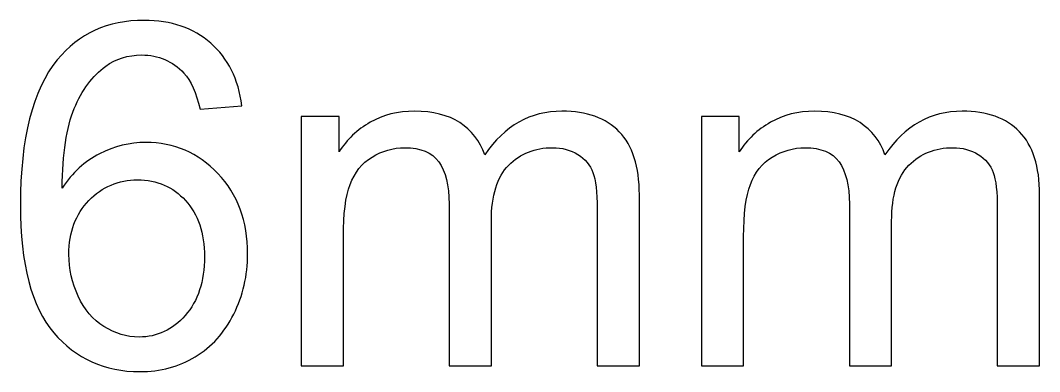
# Model space of a CAD drawing. Header units: millimetres. Extents: x -497 to 493, y -126 to 293.
# Drawn here: x -292.76 to -265.82, y 10.09 to 19.37 of the extents above; entities that cross this region are included whole.
import ezdxf

# ---------------------------------------------------------------- set-up
doc = ezdxf.new("R2010")
doc.units = ezdxf.units.MM
doc.header["$MEASUREMENT"] = 0
doc.layers.add('Layer 1', color=7, linetype='Continuous')

msp = doc.modelspace()

# ---------------------------------------------------------------- linework, layer by layer
at = {"layer": 'Layer 1'}
for points, knots in [([(-286.9025, 17.1083), (-286.9025, 17.1083), (-288.0074, 17.0194), (-288.0074, 17.0194), (-288.0074, 17.0194), (-288.1069, 17.4576), (-288.2487, 17.7772), (-288.4328, 17.9761), (-288.4328, 17.9761), (-288.7355, 18.2958), (-289.1102, 18.4545), (-289.5547, 18.4545), (-289.5547, 18.4545), (-289.9124, 18.4545), (-290.2299, 18.355), (-290.5029, 18.1561), (-290.5029, 18.1561), (-290.8543, 17.8999), (-291.1295, 17.5274), (-291.3348, 17.0363), (-291.3348, 17.0363), (-291.538, 16.5432), (-291.6438, 15.8425), (-291.6523, 14.9345), (-291.6523, 14.9345), (-291.3835, 15.343), (-291.0533, 15.6478), (-290.6638, 15.8447), (-290.6638, 15.8447), (-290.2743, 16.0436), (-289.8679, 16.1431), (-289.4404, 16.1431), (-289.4404, 16.1431), (-288.6953, 16.1431), (-288.0603, 15.8679), (-287.5354, 15.3197), (-287.5354, 15.3197), (-287.0126, 14.7715), (-286.7501, 14.0645), (-286.7501, 13.1946), (-286.7501, 13.1946), (-286.7501, 12.6231), (-286.8729, 12.0939), (-287.1184, 11.6029), (-287.1184, 11.6029), (-287.366, 11.1118), (-287.7026, 10.7371), (-288.1344, 10.4768), (-288.1344, 10.4768), (-288.5641, 10.2164), (-289.053, 10.0852), (-289.5991, 10.0852), (-289.5991, 10.0852), (-290.5283, 10.0852), (-291.2882, 10.4281), (-291.8767, 11.1118), (-291.8767, 11.1118), (-292.463, 11.7955), (-292.7572, 12.9237), (-292.7572, 14.4942), (-292.7572, 14.4942), (-292.7572, 16.2511), (-292.4312, 17.5295), (-291.7814, 18.3275), (-291.7814, 18.3275), (-291.2141, 19.0218), (-290.45, 19.3689), (-289.4869, 19.3689), (-289.4869, 19.3689), (-288.7715, 19.3689), (-288.1831, 19.1678), (-287.7259, 18.7678), (-287.7259, 18.7678), (-287.2687, 18.3677), (-286.9935, 17.8153), (-286.9025, 17.1083)], [0, 0, 0, 0, 0.05, 0.05, 0.05, 0.05, 0.1, 0.1, 0.1, 0.1, 0.15, 0.15, 0.15, 0.15, 0.2, 0.2, 0.2, 0.2, 0.25, 0.25, 0.25, 0.25, 0.3, 0.3, 0.3, 0.3, 0.35, 0.35, 0.35, 0.35, 0.4, 0.4, 0.4, 0.4, 0.45, 0.45, 0.45, 0.45, 0.5, 0.5, 0.5, 0.5, 0.55, 0.55, 0.55, 0.55, 0.6, 0.6, 0.6, 0.6, 0.65, 0.65, 0.65, 0.65, 0.7, 0.7, 0.7, 0.7, 0.75, 0.75, 0.75, 0.75, 0.8, 0.8, 0.8, 0.8, 0.85, 0.85, 0.85, 0.85, 0.9, 0.9, 0.9, 0.9, 1, 1, 1, 1]), ([(-285.3383, 10.2376), (-285.3383, 10.2376), (-285.3383, 16.8289), (-285.3383, 16.8289), (-285.3383, 16.8289), (-285.3383, 16.8289), (-284.335, 16.8289), (-284.335, 16.8289), (-284.335, 16.8289), (-284.335, 16.8289), (-284.335, 15.8976), (-284.335, 15.8976), (-284.335, 15.8976), (-284.1297, 16.2193), (-283.8545, 16.4797), (-283.5116, 16.6744), (-283.5116, 16.6744), (-283.1687, 16.8712), (-282.7792, 16.9686), (-282.3411, 16.9686), (-282.3411, 16.9686), (-281.8543, 16.9686), (-281.4542, 16.867), (-281.1431, 16.6659), (-281.1431, 16.6659), (-280.8319, 16.4627), (-280.6118, 16.1812), (-280.4848, 15.8171), (-280.4848, 15.8171), (-279.9598, 16.5855), (-279.2804, 16.9686), (-278.4422, 16.9686), (-278.4422, 16.9686), (-277.786, 16.9686), (-277.2801, 16.7887), (-276.9288, 16.4267), (-276.9288, 16.4267), (-276.5753, 16.0648), (-276.3975, 15.5081), (-276.3975, 14.7567), (-276.3975, 14.7567), (-276.3975, 14.7567), (-276.3975, 10.2376), (-276.3975, 10.2376), (-276.3975, 10.2376), (-276.3975, 10.2376), (-277.5151, 10.2376), (-277.5151, 10.2376), (-277.5151, 10.2376), (-277.5151, 10.2376), (-277.5151, 14.3863), (-277.5151, 14.3863), (-277.5151, 14.3863), (-277.5151, 14.8308), (-277.5532, 15.1525), (-277.6252, 15.3494), (-277.6252, 15.3494), (-277.6971, 15.5462), (-277.8284, 15.7028), (-278.021, 15.8235), (-278.021, 15.8235), (-278.2115, 15.9441), (-278.4358, 16.0034), (-278.692, 16.0034), (-278.692, 16.0034), (-279.1576, 16.0034), (-279.5429, 15.8489), (-279.8498, 15.542), (-279.8498, 15.542), (-280.1567, 15.2329), (-280.3091, 14.7398), (-280.3091, 14.0624), (-280.3091, 14.0624), (-280.3091, 14.0624), (-280.3091, 10.2376), (-280.3091, 10.2376), (-280.3091, 10.2376), (-280.3091, 10.2376), (-281.4267, 10.2376), (-281.4267, 10.2376), (-281.4267, 10.2376), (-281.4267, 10.2376), (-281.4267, 14.5154), (-281.4267, 14.5154), (-281.4267, 14.5154), (-281.4267, 15.0107), (-281.5177, 15.3832), (-281.6997, 15.6309), (-281.6997, 15.6309), (-281.8818, 15.8785), (-282.1802, 16.0034), (-282.593, 16.0034), (-282.593, 16.0034), (-282.9062, 16.0034), (-283.1962, 15.9209), (-283.4629, 15.7558), (-283.4629, 15.7558), (-283.7296, 15.5907), (-283.9222, 15.3494), (-284.0429, 15.0297), (-284.0429, 15.0297), (-284.1614, 14.7122), (-284.2207, 14.2529), (-284.2207, 13.6539), (-284.2207, 13.6539), (-284.2207, 13.6539), (-284.2207, 10.2376), (-284.2207, 10.2376), (-284.2207, 10.2376), (-284.2207, 10.2376), (-285.3383, 10.2376), (-285.3383, 10.2376)], [0, 0, 0, 0, 0.0344828, 0.0344828, 0.0344828, 0.0344828, 0.0689655, 0.0689655, 0.0689655, 0.0689655, 0.1034483, 0.1034483, 0.1034483, 0.1034483, 0.137931, 0.137931, 0.137931, 0.137931, 0.1724138, 0.1724138, 0.1724138, 0.1724138, 0.2068966, 0.2068966, 0.2068966, 0.2068966, 0.2413793, 0.2413793, 0.2413793, 0.2413793, 0.2758621, 0.2758621, 0.2758621, 0.2758621, 0.3103448, 0.3103448, 0.3103448, 0.3103448, 0.3448276, 0.3448276, 0.3448276, 0.3448276, 0.3793103, 0.3793103, 0.3793103, 0.3793103, 0.4137931, 0.4137931, 0.4137931, 0.4137931, 0.4482759, 0.4482759, 0.4482759, 0.4482759, 0.4827586, 0.4827586, 0.4827586, 0.4827586, 0.5172414, 0.5172414, 0.5172414, 0.5172414, 0.5517241, 0.5517241, 0.5517241, 0.5517241, 0.5862069, 0.5862069, 0.5862069, 0.5862069, 0.6206897, 0.6206897, 0.6206897, 0.6206897, 0.6551724, 0.6551724, 0.6551724, 0.6551724, 0.6896552, 0.6896552, 0.6896552, 0.6896552, 0.7241379, 0.7241379, 0.7241379, 0.7241379, 0.7586207, 0.7586207, 0.7586207, 0.7586207, 0.7931034, 0.7931034, 0.7931034, 0.7931034, 0.8275862, 0.8275862, 0.8275862, 0.8275862, 0.862069, 0.862069, 0.862069, 0.862069, 0.8965517, 0.8965517, 0.8965517, 0.8965517, 0.9310345, 0.9310345, 0.9310345, 0.9310345, 1, 1, 1, 1]), ([(-274.7592, 10.2376), (-274.7592, 10.2376), (-274.7592, 16.8289), (-274.7592, 16.8289), (-274.7592, 16.8289), (-274.7592, 16.8289), (-273.7559, 16.8289), (-273.7559, 16.8289), (-273.7559, 16.8289), (-273.7559, 16.8289), (-273.7559, 15.8976), (-273.7559, 15.8976), (-273.7559, 15.8976), (-273.5506, 16.2193), (-273.2754, 16.4797), (-272.9325, 16.6744), (-272.9325, 16.6744), (-272.5896, 16.8712), (-272.2001, 16.9686), (-271.762, 16.9686), (-271.762, 16.9686), (-271.2752, 16.9686), (-270.8751, 16.867), (-270.564, 16.6659), (-270.564, 16.6659), (-270.2528, 16.4627), (-270.0327, 16.1812), (-269.9057, 15.8171), (-269.9057, 15.8171), (-269.3807, 16.5855), (-268.7013, 16.9686), (-267.8631, 16.9686), (-267.8631, 16.9686), (-267.2069, 16.9686), (-266.701, 16.7887), (-266.3497, 16.4267), (-266.3497, 16.4267), (-265.9962, 16.0648), (-265.8184, 15.5081), (-265.8184, 14.7567), (-265.8184, 14.7567), (-265.8184, 14.7567), (-265.8184, 10.2376), (-265.8184, 10.2376), (-265.8184, 10.2376), (-265.8184, 10.2376), (-266.936, 10.2376), (-266.936, 10.2376), (-266.936, 10.2376), (-266.936, 10.2376), (-266.936, 14.3863), (-266.936, 14.3863), (-266.936, 14.3863), (-266.936, 14.8308), (-266.9741, 15.1525), (-267.0461, 15.3494), (-267.0461, 15.3494), (-267.118, 15.5462), (-267.2493, 15.7028), (-267.4419, 15.8235), (-267.4419, 15.8235), (-267.6324, 15.9441), (-267.8567, 16.0034), (-268.1129, 16.0034), (-268.1129, 16.0034), (-268.5785, 16.0034), (-268.9638, 15.8489), (-269.2707, 15.542), (-269.2707, 15.542), (-269.5776, 15.2329), (-269.73, 14.7398), (-269.73, 14.0624), (-269.73, 14.0624), (-269.73, 14.0624), (-269.73, 10.2376), (-269.73, 10.2376), (-269.73, 10.2376), (-269.73, 10.2376), (-270.8476, 10.2376), (-270.8476, 10.2376), (-270.8476, 10.2376), (-270.8476, 10.2376), (-270.8476, 14.5154), (-270.8476, 14.5154), (-270.8476, 14.5154), (-270.8476, 15.0107), (-270.9386, 15.3832), (-271.1206, 15.6309), (-271.1206, 15.6309), (-271.3027, 15.8785), (-271.6011, 16.0034), (-272.0139, 16.0034), (-272.0139, 16.0034), (-272.3271, 16.0034), (-272.6171, 15.9209), (-272.8838, 15.7558), (-272.8838, 15.7558), (-273.1505, 15.5907), (-273.3431, 15.3494), (-273.4638, 15.0297), (-273.4638, 15.0297), (-273.5823, 14.7122), (-273.6416, 14.2529), (-273.6416, 13.6539), (-273.6416, 13.6539), (-273.6416, 13.6539), (-273.6416, 10.2376), (-273.6416, 10.2376), (-273.6416, 10.2376), (-273.6416, 10.2376), (-274.7592, 10.2376), (-274.7592, 10.2376)], [0, 0, 0, 0, 0.0344828, 0.0344828, 0.0344828, 0.0344828, 0.0689655, 0.0689655, 0.0689655, 0.0689655, 0.1034483, 0.1034483, 0.1034483, 0.1034483, 0.137931, 0.137931, 0.137931, 0.137931, 0.1724138, 0.1724138, 0.1724138, 0.1724138, 0.2068966, 0.2068966, 0.2068966, 0.2068966, 0.2413793, 0.2413793, 0.2413793, 0.2413793, 0.2758621, 0.2758621, 0.2758621, 0.2758621, 0.3103448, 0.3103448, 0.3103448, 0.3103448, 0.3448276, 0.3448276, 0.3448276, 0.3448276, 0.3793103, 0.3793103, 0.3793103, 0.3793103, 0.4137931, 0.4137931, 0.4137931, 0.4137931, 0.4482759, 0.4482759, 0.4482759, 0.4482759, 0.4827586, 0.4827586, 0.4827586, 0.4827586, 0.5172414, 0.5172414, 0.5172414, 0.5172414, 0.5517241, 0.5517241, 0.5517241, 0.5517241, 0.5862069, 0.5862069, 0.5862069, 0.5862069, 0.6206897, 0.6206897, 0.6206897, 0.6206897, 0.6551724, 0.6551724, 0.6551724, 0.6551724, 0.6896552, 0.6896552, 0.6896552, 0.6896552, 0.7241379, 0.7241379, 0.7241379, 0.7241379, 0.7586207, 0.7586207, 0.7586207, 0.7586207, 0.7931034, 0.7931034, 0.7931034, 0.7931034, 0.8275862, 0.8275862, 0.8275862, 0.8275862, 0.862069, 0.862069, 0.862069, 0.862069, 0.8965517, 0.8965517, 0.8965517, 0.8965517, 0.9310345, 0.9310345, 0.9310345, 0.9310345, 1, 1, 1, 1]), ([(-291.4745, 13.184), (-291.4745, 12.7988), (-291.3919, 12.4305), (-291.229, 12.0791), (-291.229, 12.0791), (-291.066, 11.7277), (-290.8374, 11.461), (-290.5474, 11.2769), (-290.5474, 11.2769), (-290.2553, 11.0927), (-289.9463, 10.9996), (-289.6182, 10.9996), (-289.6182, 10.9996), (-289.1419, 10.9996), (-288.7355, 11.1901), (-288.399, 11.5711), (-288.399, 11.5711), (-288.0624, 11.9521), (-287.8931, 12.4686), (-287.8931, 13.1226), (-287.8931, 13.1226), (-287.8931, 13.7513), (-288.0603, 14.2466), (-288.3926, 14.6085), (-288.3926, 14.6085), (-288.7249, 14.9705), (-289.1483, 15.1525), (-289.6626, 15.1525), (-289.6626, 15.1525), (-290.1664, 15.1525), (-290.5961, 14.9705), (-290.9474, 14.6085), (-290.9474, 14.6085), (-291.2988, 14.2466), (-291.4745, 13.7724), (-291.4745, 13.184)], [0, 0, 0, 0, 0.1, 0.1, 0.1, 0.1, 0.2, 0.2, 0.2, 0.2, 0.3, 0.3, 0.3, 0.3, 0.4, 0.4, 0.4, 0.4, 0.5, 0.5, 0.5, 0.5, 0.6, 0.6, 0.6, 0.6, 0.7, 0.7, 0.7, 0.7, 0.8, 0.8, 0.8, 0.8, 1, 1, 1, 1])]:
    msp.add_open_spline(points, degree=3, knots=knots, dxfattribs=at)

doc.saveas('drawing.dxf')
